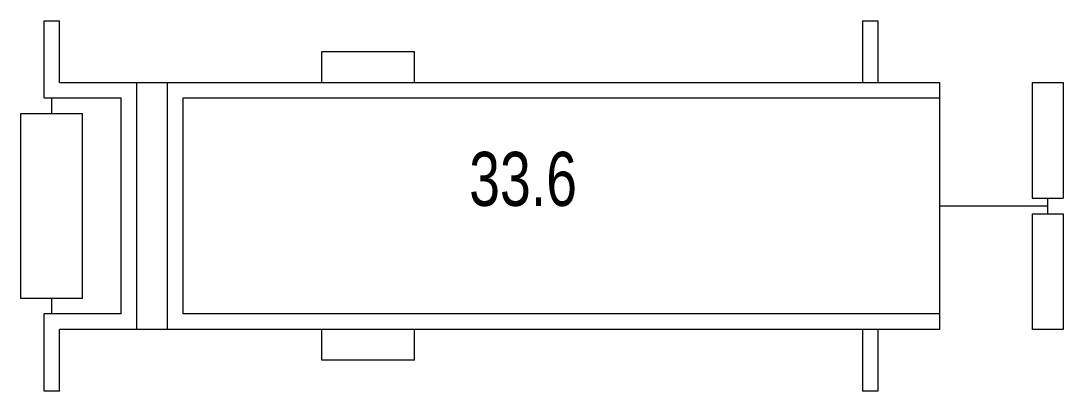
# Model space of a CAD drawing. Header units: millimetres. Extents: x -160614 to 59925, y -157025 to 0.
# Drawn here: x -109043 to -107355, y -101708 to -101108 of the extents above; entities that cross this region are included whole.
import ezdxf

# ---------------------------------------------------------------- set-up
doc = ezdxf.new("R2010")
doc.units = ezdxf.units.MM
doc.header["$LTSCALE"] = 8
for name, color, linetype, lineweight in [('72_EGR_EQP_TAG', 9, 'Continuous', 5), ('LOADING', 9, 'Continuous', 5), ('TYP-ANNO', 9, 'Continuous', 5)]:
    doc.layers.add(name, color=color, linetype=linetype, lineweight=lineweight)
doc.styles.add('X3G_ENTITY_257CFD', font='swisscl.ttf', dxfattribs={"height": 200})

# ---------------------------------------------------------------- blocks, each defined once
blk = doc.blocks.new('GYM2')
at = {"layer": 'LOADING'}
for p, q in [((37628.8, 94030.6), (37653.8, 94030.6)), ((37628.8, 93930.6), (37628.8, 94030.6)), ((37653.8, 93930.6), (37653.8, 94030.6)), ((38953.8, 94030.6), (38953.8, 93930.6)), ((38953.8, 94030.6), (38978.8, 94030.6)), ((38978.8, 94030.6), (38978.8, 93905.6)), ((38378.8, 93980.6), (38378.8, 93930.6)), ((38378.8, 93980.6), (38528.8, 93980.6)), ((38528.8, 93980.6), (38528.8, 93930.6)), ((37328.8, 93930.6), (37378.8, 93930.6)), ((37328.8, 93743.1), (37328.8, 93930.6)), ((37378.8, 93743.1), (37378.8, 93930.6)), ((37528.8, 93530.6), (37528.8, 93930.6)), ((37528.8, 93930.6), (38953.8, 93930.6)), ((38778.8, 93930.6), (38778.8, 93530.6)), ((38828.8, 93930.6), (38828.8, 93530.6)), ((37528.8, 93905.6), (38753.8, 93905.6)), ((38753.8, 93905.6), (38753.8, 93555.6)), ((38853.8, 93905.6), (38978.8, 93905.6)), ((38853.8, 93905.6), (38853.8, 93555.6)), ((38966.3, 93905.6), (38966.3, 93880.6)), ((38916.3, 93880.6), (39016.3, 93880.6)), ((38916.3, 93880.6), (38916.3, 93580.6)), ((39016.3, 93880.6), (39016.3, 93580.6)), ((37378.8, 93743.1), (37328.8, 93743.1)), ((37353.8, 93743.1), (37353.8, 93718.1)), ((37528.8, 93730.6), (37353.8, 93730.6)), ((37378.8, 93718.1), (37328.8, 93718.1)), ((37328.8, 93530.6), (37328.8, 93718.1)), ((37378.8, 93530.6), (37378.8, 93718.1)), ((39016.3, 93580.6), (38916.3, 93580.6)), ((38966.3, 93580.6), (38966.3, 93555.6)), ((38753.8, 93555.6), (37528.8, 93555.6)), ((38978.8, 93555.6), (38853.8, 93555.6)), ((38978.8, 93555.6), (38978.8, 93430.6)), ((37378.8, 93530.6), (37328.8, 93530.6)), ((38953.8, 93530.6), (37528.8, 93530.6)), ((37628.8, 93430.6), (37628.8, 93530.6)), ((37653.8, 93430.6), (37653.8, 93530.6)), ((38378.8, 93530.6), (38378.8, 93480.6)), ((38528.8, 93530.6), (38528.8, 93480.6)), ((38953.8, 93530.6), (38953.8, 93430.6)), ((38528.8, 93480.6), (38378.8, 93480.6)), ((37653.8, 93430.6), (37628.8, 93430.6)), ((38978.8, 93430.6), (38953.8, 93430.6))]:
    blk.add_line(p, q, dxfattribs=at)
blk = doc.blocks.new('PULLEY SYSTEM')
at = {"layer": 'TYP-ANNO', "rotation": 90}
blk.add_blockref('GYM2', (-847456.4, -413802.2, 0), dxfattribs=at)
blk = doc.blocks.new('GF1')
at = {"layer": 'LOADING', "color": 9, "rotation": 89.99999999214037}
blk.add_blockref('PULLEY SYSTEM', (-483828.5, 839779.3, 0), dxfattribs=at)
at = {"layer": '72_EGR_EQP_TAG', "color": 9, "insert": (-108229.5, -101320.1), "char_height": 87.47, "attachment_point": 2, "style": 'X3G_ENTITY_257CFD'}
blk.add_mtext('33.6', dxfattribs=at)

msp = doc.modelspace()

# ---------------------------------------------------------------- block references
at = {"layer": '72_EGR_EQP_TAG'}
msp.add_blockref('GF1', (0, 0), dxfattribs=at)

doc.saveas('drawing.dxf')
